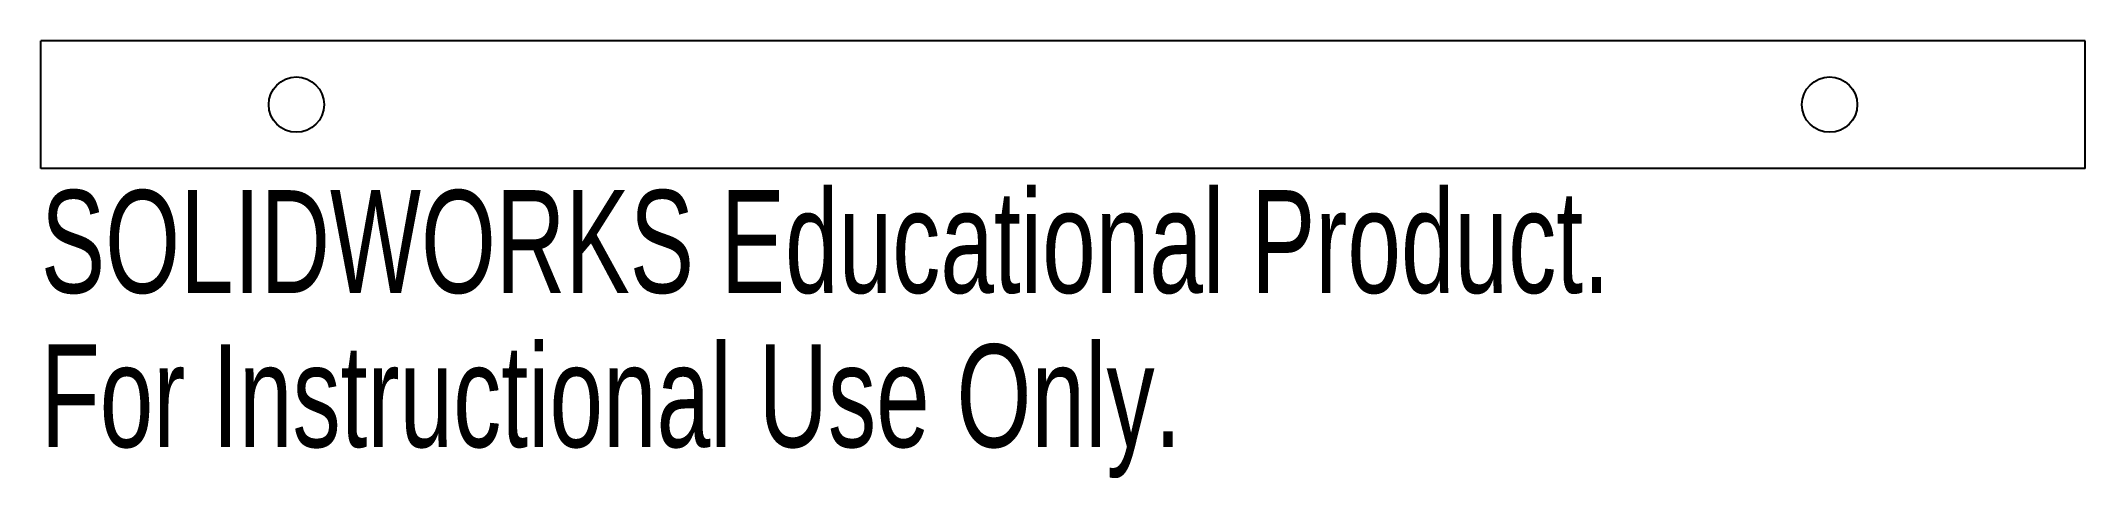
# Paper-space layout '_Top' of a CAD drawing. Header units: millimetres. Extents: x -48 to 48, y -20.6 to 0.
import ezdxf

# ---------------------------------------------------------------- set-up
doc = ezdxf.new("R2010")
doc.units = ezdxf.units.MM
doc.styles.add('SLDTEXTSTYLE0', font='TXT', dxfattribs={"width": 0.7})

psp = doc.layouts.new('_Top')

# ---------------------------------------------------------------- linework, layer by layer
at = {"color": 7, "linetype": 'Continuous', "lineweight": 25}
for p, q in [((48, 0), (-48, 0)), ((-48, -6), (-48, 0)), ((48, -6), (48, 0)), ((48, -6), (-48, -6))]:
    psp.add_line(p, q, dxfattribs=at)
for centre in [(-36, -3), (36, -3)]:
    psp.add_circle(centre, 1.3, dxfattribs=at)

# ---------------------------------------------------------------- texts
at = {"color": 7, "linetype": 'Continuous', "char_height": 4.83362, "attachment_point": 1, "style": 'SLDTEXTSTYLE0'}
for s, insert in [('SOLIDWORKS Educational Product.', (-48, -7.02)), ('For Instructional Use Only.', (-48, -14.27))]:
    psp.add_mtext(s, dxfattribs=dict(at, insert=insert))

doc.saveas('drawing.dxf')
